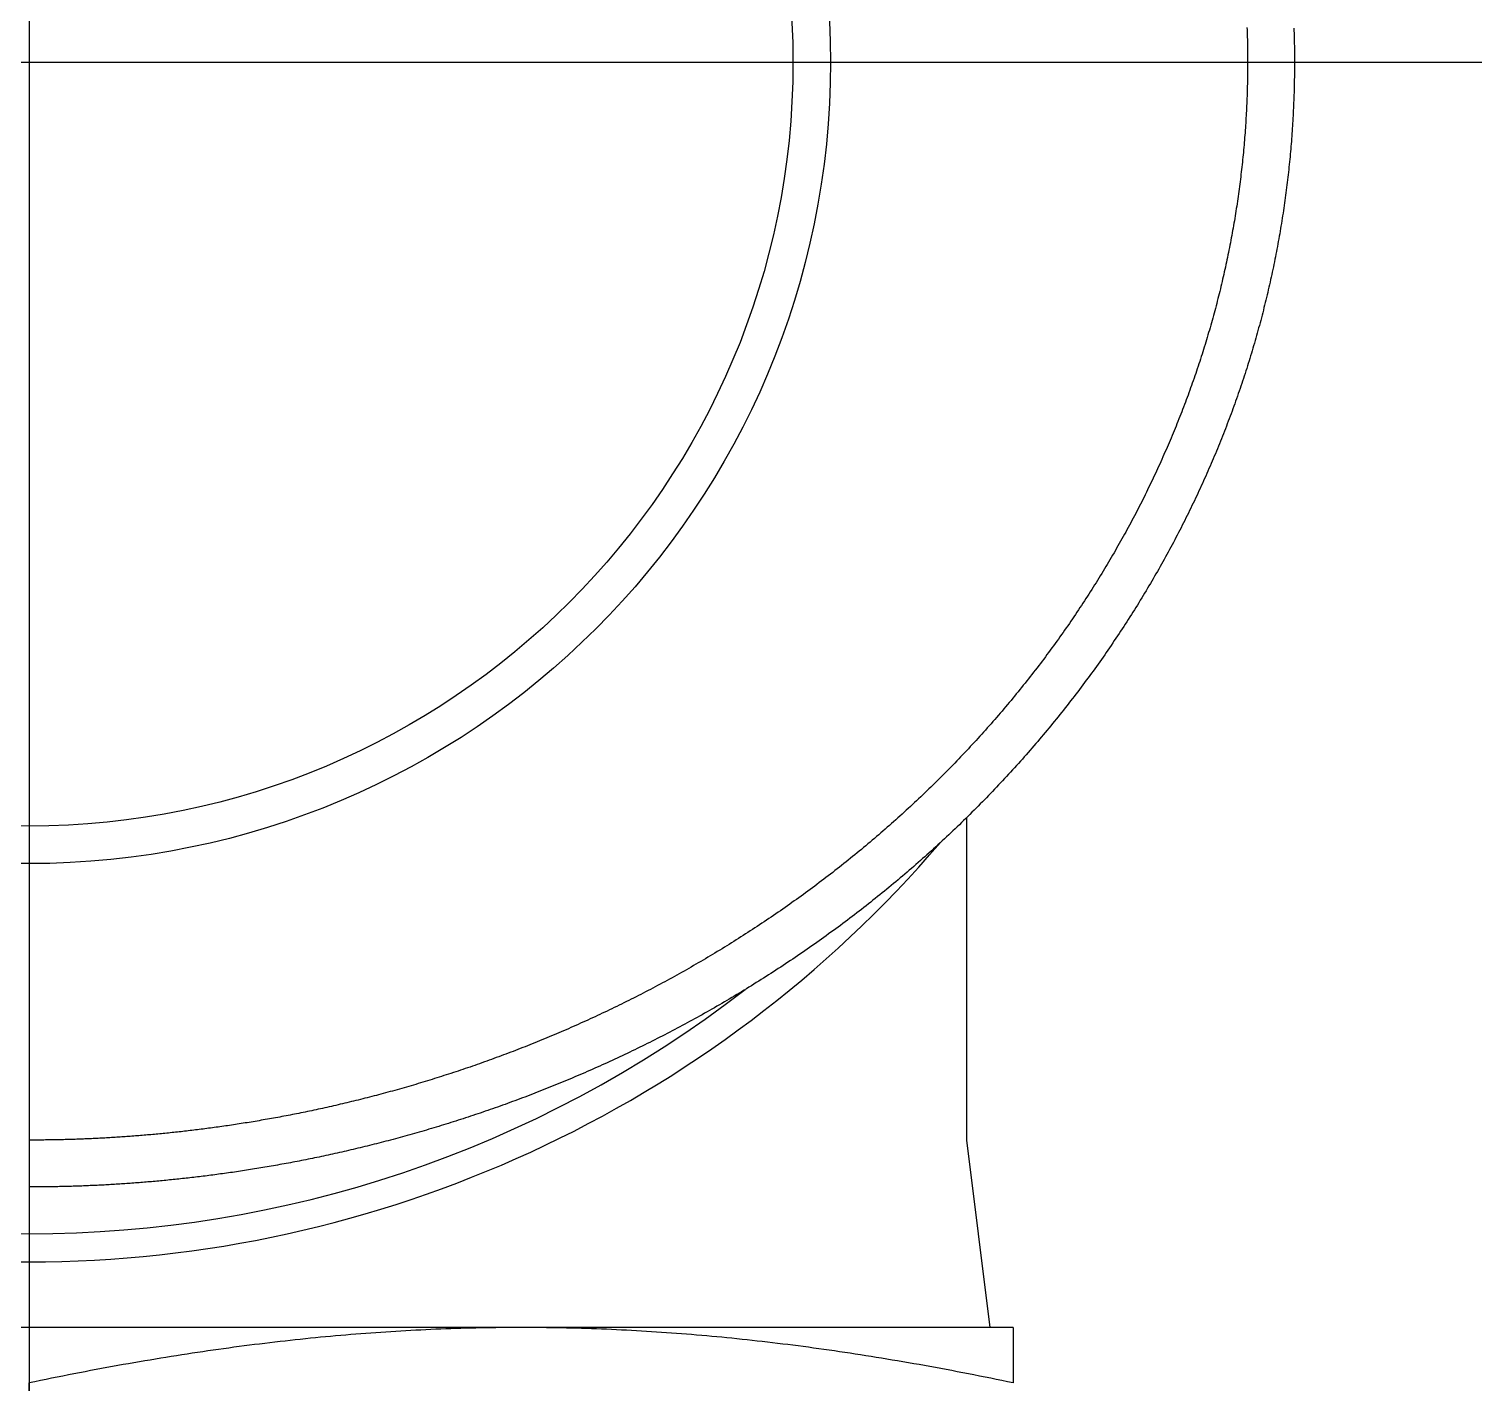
# Model space of a CAD drawing. Extents: x -12.1 to 87.1, y -18.9 to 53.3.
# Drawn here: x 71.59 to 87.09, y 24.41 to 38.85 of the extents above; entities that cross this region are included whole.
import ezdxf

# ---------------------------------------------------------------- set-up
doc = ezdxf.new("R2010")
doc.units = 0
doc.linetypes.add('CENTER', pattern=[50.8, 31.75, -6.35, 6.35, -6.35])
doc.layers.get('0').update_dxf_attribs({"linetype": 'CONTINUOUS'})
doc.layers.add('CENTER', color=1, linetype='CENTER')

msp = doc.modelspace()

# ---------------------------------------------------------------- linework, layer by layer
at = {"color": 7, "linetype": 'CONTINUOUS'}
for p, q in [((81.5949, 30.43851), (81.5949, 27)), ((81.5949, 27), (81.8449, 25)), ((82.0949, 25), (61.0949, 25)), ((82.0949, 25), (82.0949, 24.40878)), ((71.5949, 15.59122), (71.5949, 24.40878))]:
    msp.add_line(p, q, dxfattribs=at)
at = {"color": 7}
for points in [[(84.5881, 38.8727, 0), (84.589, 38.8466, 0), (84.5898, 38.8204, 0), (84.5906, 38.7943, 0), (84.5914, 38.7681, 0), (84.592, 38.742, 0), (84.5926, 38.7158, 0), (84.5931, 38.6897, 0), (84.5936, 38.6635, 0), (84.594, 38.6373, 0), (84.5943, 38.6112, 0), (84.5945, 38.585, 0), (84.5947, 38.5589, 0), (84.5948, 38.5327, 0), (84.5949, 38.5065, 0), (84.5949, 38.4804, 0), (84.5948, 38.4542, 0), (84.5946, 38.4281, 0), (84.5944, 38.4019, 0), (84.5941, 38.3757, 0), (84.5938, 38.3496, 0), (84.5934, 38.3234, 0), (84.5929, 38.2973, 0), (84.5923, 38.2711, 0), (84.5917, 38.2449, 0), (84.591, 38.2188, 0), (84.5903, 38.1926, 0), (84.5894, 38.1665, 0), (84.5885, 38.1403, 0), (84.5876, 38.1141, 0), (84.5866, 38.088, 0), (84.5855, 38.0618, 0), (84.5843, 38.0357, 0), (84.5831, 38.0095, 0), (84.5818, 37.9834, 0), (84.5804, 37.9572, 0), (84.579, 37.9311, 0), (84.5775, 37.9049, 0), (84.5759, 37.8788, 0), (84.5743, 37.8526, 0), (84.5726, 37.8265, 0), (84.5708, 37.8004, 0), (84.569, 37.7742, 0), (84.5671, 37.7481, 0), (84.5651, 37.7219, 0), (84.5631, 37.6958, 0), (84.561, 37.6697, 0), (84.5588, 37.6435, 0), (84.5566, 37.6174, 0), (84.5542, 37.5913, 0), (84.5519, 37.5652, 0), (84.5494, 37.539, 0), (84.5469, 37.5129, 0), (84.5443, 37.4868, 0), (84.5417, 37.4607, 0), (84.539, 37.4346, 0), (84.5362, 37.4084, 0), (84.5333, 37.3823, 0), (84.5304, 37.3562, 0), (84.5274, 37.3301, 0), (84.5244, 37.304, 0), (84.5213, 37.2779, 0), (84.5181, 37.2518, 0), (84.5148, 37.2257, 0), (84.5115, 37.1996, 0), (84.5081, 37.1735, 0), (84.5046, 37.1475, 0), (84.5011, 37.1214, 0), (84.4975, 37.0953, 0), (84.4938, 37.0692, 0), (84.4901, 37.0431, 0), (84.4863, 37.0171, 0), (84.4824, 36.991, 0), (84.4785, 36.9649, 0), (84.4745, 36.9389, 0), (84.4704, 36.9128, 0), (84.4663, 36.8868, 0), (84.4621, 36.8607, 0), (84.4578, 36.8347, 0), (84.4534, 36.8086, 0), (84.449, 36.7826, 0), (84.4445, 36.7566, 0), (84.44, 36.7305, 0), (84.4354, 36.7045, 0), (84.4307, 36.6785, 0), (84.4259, 36.6525, 0), (84.4211, 36.6265, 0), (84.4162, 36.6005, 0), (84.4113, 36.5745, 0), (84.4062, 36.5485, 0), (84.4011, 36.5225, 0), (84.396, 36.4965, 0), (84.3907, 36.4705, 0), (84.3854, 36.4445, 0), (84.3801, 36.4185, 0), (84.3746, 36.3926, 0), (84.3691, 36.3666, 0), (84.3635, 36.3406, 0), (84.3579, 36.3147, 0), (84.3522, 36.2887, 0), (84.3464, 36.2628, 0), (84.3405, 36.2369, 0), (84.3346, 36.2109, 0), (84.3286, 36.185, 0), (84.3226, 36.1591, 0), (84.3164, 36.1332, 0), (84.3102, 36.1073, 0), (84.304, 36.0814, 0), (84.2976, 36.0555, 0), (84.2912, 36.0296, 0), (84.2848, 36.0037, 0), (84.2782, 35.9778, 0), (84.2716, 35.9519, 0), (84.2649, 35.9261, 0), (84.2582, 35.9002, 0), (84.2513, 35.8744, 0), (84.2444, 35.8485, 0), (84.2375, 35.8227, 0), (84.2305, 35.7968, 0), (84.2234, 35.771, 0), (84.2162, 35.7452, 0), (84.2089, 35.7194, 0), (84.2016, 35.6936, 0), (84.1943, 35.6678, 0), (84.1868, 35.642, 0), (84.1793, 35.6162, 0), (84.1717, 35.5905, 0), (84.1641, 35.5647, 0), (84.1563, 35.5389, 0), (84.1485, 35.5132, 0), (84.1407, 35.4875, 0), (84.1327, 35.4617, 0), (84.1247, 35.436, 0), (84.1166, 35.4103, 0), (84.1085, 35.3846, 0), (84.1003, 35.3589, 0), (84.092, 35.3332, 0), (84.0836, 35.3075, 0), (84.0752, 35.2818, 0), (84.0667, 35.2562, 0), (84.0581, 35.2305, 0), (84.0495, 35.2049, 0), (84.0408, 35.1792, 0), (84.032, 35.1536, 0), (84.0232, 35.128, 0), (84.0142, 35.1024, 0), (84.0052, 35.0768, 0), (83.9962, 35.0512, 0), (83.9871, 35.0256, 0), (83.9779, 35, 0), (83.9686, 34.9745, 0), (83.9592, 34.9489, 0), (83.9498, 34.9234, 0), (83.9403, 34.8979, 0), (83.9308, 34.8723, 0), (83.9211, 34.8468, 0), (83.9114, 34.8213, 0), (83.9017, 34.7958, 0), (83.8918, 34.7704, 0), (83.8819, 34.7449, 0), (83.8719, 34.7194, 0), (83.8619, 34.694, 0), (83.8518, 34.6685, 0), (83.8416, 34.6431, 0), (83.8313, 34.6177, 0), (83.8209, 34.5923, 0), (83.8105, 34.5669, 0), (83.8001, 34.5416, 0), (83.7895, 34.5162, 0), (83.7789, 34.4908, 0), (83.7682, 34.4655, 0), (83.7574, 34.4402, 0), (83.7466, 34.4149, 0), (83.7356, 34.3896, 0), (83.7247, 34.3643, 0), (83.7136, 34.339, 0), (83.7025, 34.3137, 0), (83.6913, 34.2885, 0), (83.68, 34.2632, 0), (83.6687, 34.238, 0), (83.6572, 34.2128, 0), (83.6458, 34.1876, 0), (83.6342, 34.1624, 0), (83.6226, 34.1373, 0), (83.6109, 34.1121, 0), (83.5991, 34.087, 0), (83.5872, 34.0618, 0), (83.5753, 34.0367, 0), (83.5633, 34.0116, 0), (83.5512, 33.9865, 0), (83.5391, 33.9615, 0), (83.5269, 33.9364, 0), (83.5146, 33.9114, 0), (83.5023, 33.8863, 0), (83.4898, 33.8613, 0), (83.4773, 33.8363, 0), (83.4647, 33.8113, 0), (83.4521, 33.7864, 0), (83.4394, 33.7614, 0), (83.4266, 33.7365, 0), (83.4137, 33.7116, 0), (83.4008, 33.6867, 0), (83.3878, 33.6618, 0), (83.3747, 33.6369, 0), (83.3615, 33.6121, 0), (83.3483, 33.5872, 0), (83.335, 33.5624, 0), (83.3216, 33.5376, 0), (83.3082, 33.5128, 0), (83.2946, 33.488, 0), (83.281, 33.4633, 0), (83.2674, 33.4385, 0), (83.2536, 33.4138, 0), (83.2398, 33.3891, 0), (83.2259, 33.3644, 0), (83.2119, 33.3397, 0), (83.1979, 33.3151, 0), (83.1838, 33.2904, 0), (83.1696, 33.2658, 0), (83.1553, 33.2412, 0), (83.141, 33.2166, 0), (83.1265, 33.1921, 0), (83.1121, 33.1675, 0), (83.0975, 33.143, 0), (83.0829, 33.1185, 0), (83.0682, 33.094, 0), (83.0534, 33.0695, 0), (83.0385, 33.0451, 0), (83.0236, 33.0206, 0), (83.0086, 32.9962, 0), (82.9935, 32.9718, 0), (82.9784, 32.9475, 0), (82.9631, 32.9231, 0), (82.9478, 32.8988, 0), (82.9325, 32.8745, 0), (82.917, 32.8502, 0), (82.9015, 32.8259, 0), (82.8859, 32.8017, 0), (82.8702, 32.7775, 0), (82.8545, 32.7533, 0), (82.8387, 32.7291, 0), (82.8228, 32.705, 0), (82.8068, 32.6808, 0), (82.7908, 32.6567, 0), (82.7747, 32.6327, 0), (82.7585, 32.6086, 0), (82.7423, 32.5846, 0), (82.7259, 32.5606, 0), (82.7095, 32.5366, 0), (82.6931, 32.5126, 0), (82.6765, 32.4887, 0), (82.6599, 32.4648, 0), (82.6432, 32.4409, 0), (82.6264, 32.4171, 0), (82.6096, 32.3932, 0), (82.5927, 32.3694, 0), (82.5757, 32.3456, 0), (82.5586, 32.3219, 0), (82.5415, 32.2982, 0), (82.5243, 32.2745, 0), (82.507, 32.2508, 0), (82.4896, 32.2271, 0), (82.4722, 32.2035, 0), (82.4547, 32.1799, 0), (82.4371, 32.1564, 0), (82.4195, 32.1328, 0), (82.4018, 32.1093, 0), (82.384, 32.0858, 0), (82.3661, 32.0624, 0), (82.3482, 32.039, 0), (82.3302, 32.0156, 0), (82.3121, 31.9923, 0), (82.2939, 31.9689, 0), (82.2757, 31.9457, 0), (82.2574, 31.9224, 0), (82.2391, 31.8992, 0), (82.2206, 31.876, 0), (82.2021, 31.8528, 0), (82.1836, 31.8297, 0), (82.1649, 31.8067, 0), (82.1462, 31.7836, 0), (82.1275, 31.7606, 0), (82.1086, 31.7376, 0), (82.0897, 31.7147, 0), (82.0707, 31.6918, 0), (82.0517, 31.6689, 0), (82.0326, 31.6461, 0), (82.0134, 31.6233, 0), (81.9941, 31.6006, 0), (81.9748, 31.5778, 0), (81.9554, 31.5552, 0), (81.936, 31.5325, 0), (81.9165, 31.5099, 0), (81.8969, 31.4874, 0), (81.8773, 31.4649, 0), (81.8576, 31.4424, 0), (81.8378, 31.42, 0), (81.818, 31.3976, 0), (81.7981, 31.3752, 0), (81.7781, 31.3529, 0), (81.7581, 31.3306, 0), (81.738, 31.3084, 0), (81.7178, 31.2862, 0), (81.6976, 31.2641, 0), (81.6773, 31.242, 0), (81.657, 31.2199, 0), (81.6366, 31.1979, 0), (81.6161, 31.1759, 0), (81.5956, 31.154, 0), (81.575, 31.1321, 0), (81.5544, 31.1103, 0), (81.5337, 31.0885, 0), (81.5129, 31.0668, 0), (81.4921, 31.0451, 0), (81.4712, 31.0234, 0), (81.4503, 31.0018, 0), (81.4292, 30.9802, 0), (81.4082, 30.9587, 0), (81.3871, 30.9373, 0), (81.3659, 30.9159, 0), (81.3446, 30.8945, 0), (81.3233, 30.8732, 0), (81.302, 30.8519, 0), (81.2806, 30.8307, 0), (81.2591, 30.8095, 0), (81.2376, 30.7884, 0), (81.216, 30.7673, 0), (81.1943, 30.7463, 0), (81.1727, 30.7254, 0), (81.1509, 30.7044, 0), (81.1291, 30.6836, 0), (81.1072, 30.6628, 0), (81.0853, 30.642, 0), (81.0633, 30.6213, 0), (81.0413, 30.6006, 0), (81.0192, 30.58, 0), (80.9971, 30.5595, 0), (80.9749, 30.539, 0), (80.9527, 30.5185, 0), (80.9304, 30.4982, 0), (80.9081, 30.4778, 0), (80.8857, 30.4575, 0), (80.8632, 30.4373, 0), (80.8408, 30.4171, 0), (80.8182, 30.397, 0), (80.7956, 30.3769, 0), (80.773, 30.3569, 0), (80.7503, 30.337, 0), (80.7276, 30.3171, 0), (80.7048, 30.2972, 0), (80.682, 30.2774, 0), (80.6591, 30.2577, 0), (80.6362, 30.238, 0), (80.6132, 30.2184, 0), (80.5902, 30.1988, 0), (80.5671, 30.1793, 0), (80.544, 30.1599, 0), (80.5208, 30.1405, 0), (80.4976, 30.1212, 0), (80.4744, 30.1019, 0), (80.4511, 30.0827, 0), (80.4278, 30.0635, 0), (80.4044, 30.0444, 0), (80.381, 30.0253, 0), (80.3575, 30.0063, 0), (80.334, 29.9874, 0), (80.3105, 29.9685, 0), (80.2869, 29.9497, 0), (80.2633, 29.931, 0), (80.2396, 29.9123, 0), (80.2159, 29.8936, 0), (80.1922, 29.8751, 0), (80.1684, 29.8566, 0), (80.1446, 29.8381, 0), (80.1207, 29.8197, 0), (80.0968, 29.8014, 0), (80.0729, 29.7831, 0), (80.0489, 29.7649, 0), (80.0249, 29.7467, 0), (80.0008, 29.7287, 0), (79.9767, 29.7106, 0), (79.9526, 29.6927, 0), (79.9285, 29.6748, 0), (79.9043, 29.6569, 0), (79.88, 29.6391, 0), (79.8558, 29.6214, 0), (79.8315, 29.6038, 0), (79.8071, 29.5862, 0), (79.7828, 29.5687, 0), (79.7584, 29.5512, 0), (79.734, 29.5338, 0), (79.7095, 29.5165, 0), (79.685, 29.4992, 0), (79.6605, 29.482, 0), (79.6359, 29.4649, 0), (79.6113, 29.4478, 0), (79.5867, 29.4308, 0), (79.5621, 29.4138, 0), (79.5374, 29.3969, 0), (79.5127, 29.3801, 0), (79.488, 29.3633, 0), (79.4632, 29.3466, 0), (79.4384, 29.33, 0), (79.4136, 29.3135, 0), (79.3888, 29.297, 0), (79.3639, 29.2805, 0), (79.339, 29.2641, 0), (79.3141, 29.2478, 0), (79.2892, 29.2316, 0), (79.2642, 29.2154, 0), (79.2392, 29.1993, 0), (79.2142, 29.1832, 0), (79.1891, 29.1673, 0), (79.1641, 29.1513, 0), (79.139, 29.1355, 0), (79.1139, 29.1197, 0), (79.0888, 29.104, 0), (79.0636, 29.0883, 0), (79.0384, 29.0727, 0), (79.0132, 29.0572, 0), (78.988, 29.0417, 0), (78.9628, 29.0263, 0), (78.9375, 29.011, 0), (78.9123, 28.9957, 0), (78.887, 28.9805, 0), (78.8617, 28.9654, 0), (78.8363, 28.9503, 0), (78.811, 28.9353, 0), (78.7856, 28.9204, 0), (78.7603, 28.9055, 0), (78.7349, 28.8907, 0), (78.7094, 28.8759, 0), (78.684, 28.8612, 0), (78.6586, 28.8466, 0), (78.6331, 28.8321, 0), (78.6077, 28.8176, 0), (78.5822, 28.8032, 0), (78.5567, 28.7888, 0), (78.5312, 28.7745, 0), (78.5056, 28.7603, 0), (78.4801, 28.7462, 0), (78.4545, 28.7321, 0), (78.429, 28.7181, 0), (78.4034, 28.7041, 0), (78.3778, 28.6902, 0), (78.3522, 28.6764, 0), (78.3266, 28.6627, 0), (78.301, 28.649, 0), (78.2754, 28.6354, 0), (78.2498, 28.6218, 0), (78.2241, 28.6083, 0), (78.1985, 28.5949, 0), (78.1728, 28.5815, 0), (78.1472, 28.5683, 0), (78.1215, 28.555, 0), (78.0958, 28.5419, 0), (78.0701, 28.5288, 0), (78.0444, 28.5158, 0), (78.0188, 28.5028, 0), (77.9931, 28.4899, 0), (77.9674, 28.4771, 0), (77.9416, 28.4643, 0), (77.9159, 28.4517, 0), (77.8902, 28.439, 0), (77.8645, 28.4265, 0), (77.8388, 28.414, 0), (77.8131, 28.4015, 0), (77.7873, 28.3892, 0), (77.7616, 28.3769, 0), (77.7359, 28.3646, 0), (77.7101, 28.3525, 0), (77.6844, 28.3403, 0), (77.6586, 28.3283, 0), (77.6329, 28.3163, 0), (77.6072, 28.3044, 0), (77.5814, 28.2926, 0), (77.5557, 28.2808, 0), (77.5299, 28.2691, 0), (77.5042, 28.2574, 0), (77.4784, 28.2458, 0), (77.4527, 28.2343, 0), (77.427, 28.2228, 0), (77.4012, 28.2114, 0), (77.3755, 28.2001, 0), (77.3497, 28.1888, 0), (77.324, 28.1776, 0), (77.2983, 28.1664, 0), (77.2725, 28.1553, 0), (77.2468, 28.1443, 0), (77.2211, 28.1333, 0), (77.1954, 28.1224, 0), (77.1696, 28.1116, 0), (77.1439, 28.1008, 0), (77.1182, 28.0901, 0), (77.0925, 28.0795, 0), (77.0668, 28.0689, 0), (77.0411, 28.0584, 0), (77.0154, 28.0479, 0), (76.9897, 28.0375, 0), (76.964, 28.0272, 0), (76.9384, 28.0169, 0), (76.9127, 28.0067, 0), (76.887, 27.9965, 0), (76.8614, 27.9864, 0), (76.8357, 27.9764, 0), (76.8101, 27.9664, 0), (76.7844, 27.9565, 0), (76.7588, 27.9467, 0), (76.7332, 27.9369, 0), (76.7076, 27.9272, 0), (76.682, 27.9175, 0), (76.6564, 27.9079, 0), (76.6308, 27.8984, 0), (76.6052, 27.8889, 0), (76.5797, 27.8795, 0), (76.5541, 27.8701, 0), (76.5286, 27.8608, 0), (76.503, 27.8515, 0), (76.4775, 27.8424, 0), (76.452, 27.8332, 0), (76.4265, 27.8242, 0), (76.401, 27.8152, 0), (76.3755, 27.8062, 0), (76.3501, 27.7974, 0), (76.3246, 27.7886, 0), (76.2992, 27.7798, 0), (76.2738, 27.7711, 0), (76.2484, 27.7625, 0), (76.223, 27.7539, 0), (76.1976, 27.7454, 0), (76.1723, 27.7369, 0), (76.1469, 27.7285, 0), (76.1216, 27.7202, 0), (76.0963, 27.7119, 0), (76.0711, 27.7036, 0), (76.0458, 27.6955, 0), (76.0206, 27.6874, 0), (75.9953, 27.6793, 0), (75.9702, 27.6713, 0), (75.945, 27.6634, 0), (75.9198, 27.6555, 0), (75.8947, 27.6477, 0), (75.8696, 27.64, 0), (75.8445, 27.6323, 0), (75.8195, 27.6246, 0), (75.7944, 27.617, 0), (75.7694, 27.6095, 0), (75.7445, 27.6021, 0), (75.7195, 27.5946, 0), (75.6946, 27.5873, 0), (75.6697, 27.58, 0), (75.6448, 27.5728, 0), (75.62, 27.5656, 0), (75.5952, 27.5585, 0), (75.5704, 27.5514, 0), (75.5456, 27.5444, 0), (75.5209, 27.5374, 0), (75.4962, 27.5305, 0), (75.4716, 27.5237, 0), (75.447, 27.5169, 0), (75.4224, 27.5102, 0), (75.3978, 27.5035, 0), (75.3733, 27.4969, 0), (75.3488, 27.4903, 0), (75.3244, 27.4838, 0), (75.3, 27.4773, 0), (75.2756, 27.4709, 0), (75.2512, 27.4646, 0), (75.2269, 27.4583, 0), (75.2027, 27.4521, 0), (75.1785, 27.4459, 0), (75.1543, 27.4398, 0), (75.1301, 27.4337, 0), (75.106, 27.4277, 0), (75.0819, 27.4217, 0), (75.0579, 27.4158, 0), (75.0339, 27.41, 0), (75.01, 27.4042, 0), (74.9861, 27.3984, 0), (74.9622, 27.3927, 0), (74.9384, 27.3871, 0), (74.9147, 27.3815, 0), (74.8909, 27.376, 0), (74.8673, 27.3705, 0), (74.8436, 27.3651, 0), (74.82, 27.3597, 0), (74.7965, 27.3544, 0), (74.773, 27.3491, 0), (74.7496, 27.3439, 0), (74.7262, 27.3388, 0), (74.7028, 27.3337, 0), (74.6795, 27.3286, 0), (74.6563, 27.3236, 0), (74.6331, 27.3186, 0), (74.61, 27.3137, 0), (74.5869, 27.3089, 0), (74.5639, 27.3041, 0), (74.5409, 27.2993, 0), (74.518, 27.2946, 0), (74.4951, 27.29, 0), (74.4723, 27.2854, 0), (74.4496, 27.2808, 0), (74.4269, 27.2763, 0), (74.4043, 27.2719, 0), (74.3817, 27.2675, 0), (74.3592, 27.2631, 0), (74.3367, 27.2588, 0), (74.3143, 27.2546, 0), (74.292, 27.2504, 0), (74.2697, 27.2462, 0), (74.2475, 27.2421, 0), (74.2254, 27.238, 0), (74.2033, 27.234, 0), (74.1812, 27.23, 0), (74.1593, 27.2261, 0), (74.1374, 27.2222, 0), (74.1155, 27.2184, 0), (74.0938, 27.2146, 0), (74.0721, 27.2108, 0), (74.0504, 27.2071, 0), (74.0288, 27.2035, 0), (74.0073, 27.1999, 0), (73.9859, 27.1963, 0), (73.9645, 27.1928, 0), (73.9432, 27.1893, 0), (73.9219, 27.1858, 0), (73.9007, 27.1824, 0), (73.8796, 27.1791, 0), (73.8586, 27.1758, 0), (73.8376, 27.1725, 0), (73.8167, 27.1693, 0), (73.7959, 27.1661, 0), (73.7751, 27.163, 0), (73.7544, 27.1599, 0), (73.7337, 27.1568, 0), (73.7131, 27.1538, 0), (73.6926, 27.1508, 0), (73.6721, 27.1478, 0), (73.6517, 27.1449, 0), (73.6314, 27.142, 0), (73.6111, 27.1392, 0), (73.5908, 27.1364, 0), (73.5707, 27.1336, 0), (73.5505, 27.1309, 0), (73.5305, 27.1282, 0), (73.5104, 27.1256, 0), (73.4905, 27.123, 0), (73.4706, 27.1204, 0), (73.4507, 27.1178, 0), (73.4309, 27.1153, 0), (73.4112, 27.1128, 0), (73.3915, 27.1104, 0), (73.3718, 27.108, 0), (73.3522, 27.1056, 0), (73.3327, 27.1032, 0), (73.3132, 27.1009, 0), (73.2937, 27.0986, 0), (73.2743, 27.0964, 0), (73.2549, 27.0942, 0), (73.2356, 27.092, 0), (73.2164, 27.0898, 0), (73.1971, 27.0877, 0), (73.178, 27.0856, 0), (73.1588, 27.0836, 0), (73.1397, 27.0815, 0), (73.1207, 27.0795, 0), (73.1017, 27.0775, 0), (73.0827, 27.0756, 0), (73.0638, 27.0737, 0), (73.0449, 27.0718, 0), (73.026, 27.0699, 0), (73.0072, 27.0681, 0), (72.9885, 27.0663, 0), (72.9697, 27.0645, 0), (72.951, 27.0628, 0), (72.9324, 27.061, 0), (72.9138, 27.0593, 0), (72.8952, 27.0577, 0), (72.8766, 27.056, 0), (72.8581, 27.0544, 0), (72.8396, 27.0528, 0), (72.8212, 27.0512, 0), (72.8027, 27.0497, 0), (72.7843, 27.0482, 0), (72.766, 27.0467, 0), (72.7477, 27.0452, 0), (72.7294, 27.0438, 0), (72.7111, 27.0423, 0), (72.6929, 27.041, 0), (72.6746, 27.0396, 0), (72.6565, 27.0382, 0), (72.6383, 27.0369, 0), (72.6202, 27.0356, 0), (72.6021, 27.0344, 0), (72.584, 27.0331, 0), (72.566, 27.0319, 0), (72.5479, 27.0307, 0), (72.5299, 27.0295, 0), (72.5119, 27.0284, 0), (72.494, 27.0273, 0), (72.476, 27.0262, 0), (72.4581, 27.0251, 0), (72.4402, 27.0241, 0), (72.4224, 27.023, 0), (72.4045, 27.022, 0), (72.3867, 27.0211, 0), (72.3689, 27.0201, 0), (72.3511, 27.0192, 0), (72.3333, 27.0183, 0), (72.3155, 27.0174, 0), (72.2978, 27.0165, 0), (72.2801, 27.0157, 0), (72.2623, 27.0149, 0), (72.2446, 27.0141, 0), (72.227, 27.0133, 0), (72.2093, 27.0125, 0), (72.1916, 27.0118, 0), (72.174, 27.0111, 0), (72.1563, 27.0104, 0), (72.1387, 27.0098, 0), (72.1211, 27.0092, 0), (72.1035, 27.0085, 0), (72.0859, 27.0079, 0), (72.0683, 27.0074, 0), (72.0508, 27.0068, 0), (72.0332, 27.0063, 0), (72.0156, 27.0058, 0), (71.9981, 27.0053, 0), (71.9805, 27.0049, 0), (71.963, 27.0044, 0), (71.9454, 27.004, 0), (71.9279, 27.0036, 0), (71.9104, 27.0032, 0), (71.8929, 27.0029, 0), (71.8753, 27.0025, 0), (71.8578, 27.0022, 0), (71.8403, 27.0019, 0), (71.8228, 27.0017, 0), (71.8053, 27.0014, 0), (71.7878, 27.0012, 0), (71.7702, 27.001, 0), (71.7527, 27.0008, 0), (71.7352, 27.0006, 0), (71.7177, 27.0005, 0), (71.7001, 27.0004, 0), (71.6826, 27.0002, 0), (71.6651, 27.0002, 0), (71.6475, 27.0001, 0), (71.63, 27, 0), (71.6125, 27, 0), (71.5949, 27, 0)], [(85.0887, 38.8636, 0), (85.0896, 38.8362, 0), (85.0904, 38.8088, 0), (85.0912, 38.7813, 0), (85.0919, 38.7539, 0), (85.0925, 38.7264, 0), (85.093, 38.699, 0), (85.0935, 38.6715, 0), (85.0939, 38.6441, 0), (85.0943, 38.6167, 0), (85.0945, 38.5892, 0), (85.0947, 38.5618, 0), (85.0948, 38.5343, 0), (85.0949, 38.5069, 0), (85.0949, 38.4794, 0), (85.0948, 38.452, 0), (85.0946, 38.4245, 0), (85.0944, 38.3971, 0), (85.0941, 38.3696, 0), (85.0937, 38.3422, 0), (85.0933, 38.3147, 0), (85.0928, 38.2873, 0), (85.0922, 38.2598, 0), (85.0915, 38.2324, 0), (85.0908, 38.2049, 0), (85.09, 38.1775, 0), (85.0892, 38.1501, 0), (85.0882, 38.1226, 0), (85.0872, 38.0952, 0), (85.0861, 38.0677, 0), (85.085, 38.0403, 0), (85.0838, 38.0129, 0), (85.0825, 37.9854, 0), (85.0811, 37.958, 0), (85.0797, 37.9305, 0), (85.0782, 37.9031, 0), (85.0766, 37.8757, 0), (85.075, 37.8482, 0), (85.0733, 37.8208, 0), (85.0715, 37.7934, 0), (85.0696, 37.766, 0), (85.0677, 37.7385, 0), (85.0657, 37.7111, 0), (85.0636, 37.6837, 0), (85.0615, 37.6563, 0), (85.0593, 37.6289, 0), (85.057, 37.6014, 0), (85.0547, 37.574, 0), (85.0522, 37.5466, 0), (85.0498, 37.5192, 0), (85.0472, 37.4918, 0), (85.0446, 37.4644, 0), (85.0418, 37.437, 0), (85.0391, 37.4096, 0), (85.0362, 37.3822, 0), (85.0333, 37.3548, 0), (85.0303, 37.3274, 0), (85.0272, 37.3, 0), (85.0241, 37.2727, 0), (85.0209, 37.2453, 0), (85.0176, 37.2179, 0), (85.0143, 37.1905, 0), (85.0109, 37.1632, 0), (85.0074, 37.1358, 0), (85.0038, 37.1084, 0), (85.0002, 37.0811, 0), (84.9965, 37.0537, 0), (84.9927, 37.0264, 0), (84.9889, 36.999, 0), (84.985, 36.9717, 0), (84.981, 36.9443, 0), (84.9769, 36.917, 0), (84.9728, 36.8896, 0), (84.9686, 36.8623, 0), (84.9643, 36.835, 0), (84.96, 36.8077, 0), (84.9556, 36.7803, 0), (84.9511, 36.753, 0), (84.9465, 36.7257, 0), (84.9419, 36.6984, 0), (84.9372, 36.6711, 0), (84.9324, 36.6438, 0), (84.9276, 36.6165, 0), (84.9227, 36.5892, 0), (84.9177, 36.5619, 0), (84.9126, 36.5347, 0), (84.9075, 36.5074, 0), (84.9023, 36.4801, 0), (84.897, 36.4529, 0), (84.8917, 36.4256, 0), (84.8863, 36.3984, 0), (84.8808, 36.3711, 0), (84.8752, 36.3439, 0), (84.8696, 36.3166, 0), (84.8639, 36.2894, 0), (84.8581, 36.2622, 0), (84.8522, 36.235, 0), (84.8463, 36.2078, 0), (84.8403, 36.1805, 0), (84.8343, 36.1534, 0), (84.8281, 36.1262, 0), (84.8219, 36.099, 0), (84.8156, 36.0718, 0), (84.8093, 36.0446, 0), (84.8029, 36.0175, 0), (84.7964, 35.9903, 0), (84.7898, 35.9631, 0), (84.7832, 35.936, 0), (84.7764, 35.9089, 0), (84.7696, 35.8817, 0), (84.7628, 35.8546, 0), (84.7559, 35.8275, 0), (84.7489, 35.8004, 0), (84.7418, 35.7733, 0), (84.7346, 35.7462, 0), (84.7274, 35.7191, 0), (84.7201, 35.692, 0), (84.7127, 35.6649, 0), (84.7053, 35.6379, 0), (84.6978, 35.6108, 0), (84.6902, 35.5838, 0), (84.6825, 35.5567, 0), (84.6748, 35.5297, 0), (84.667, 35.5027, 0), (84.6591, 35.4757, 0), (84.6512, 35.4487, 0), (84.6432, 35.4217, 0), (84.6351, 35.3947, 0), (84.6269, 35.3677, 0), (84.6186, 35.3407, 0), (84.6103, 35.3138, 0), (84.6019, 35.2868, 0), (84.5935, 35.2599, 0), (84.5849, 35.2329, 0), (84.5763, 35.206, 0), (84.5676, 35.1791, 0), (84.5589, 35.1522, 0), (84.5501, 35.1253, 0), (84.5412, 35.0984, 0), (84.5322, 35.0715, 0), (84.5231, 35.0447, 0), (84.514, 35.0178, 0), (84.5048, 34.991, 0), (84.4955, 34.9641, 0), (84.4862, 34.9373, 0), (84.4768, 34.9105, 0), (84.4673, 34.8837, 0), (84.4577, 34.8569, 0), (84.4481, 34.8301, 0), (84.4384, 34.8033, 0), (84.4286, 34.7766, 0), (84.4187, 34.7498, 0), (84.4088, 34.7231, 0), (84.3988, 34.6964, 0), (84.3887, 34.6697, 0), (84.3785, 34.643, 0), (84.3683, 34.6163, 0), (84.358, 34.5896, 0), (84.3476, 34.5629, 0), (84.3372, 34.5363, 0), (84.3267, 34.5096, 0), (84.316, 34.483, 0), (84.3054, 34.4564, 0), (84.2946, 34.4298, 0), (84.2838, 34.4032, 0), (84.2729, 34.3766, 0), (84.2619, 34.35, 0), (84.2509, 34.3235, 0), (84.2397, 34.297, 0), (84.2286, 34.2704, 0), (84.2173, 34.2439, 0), (84.2059, 34.2174, 0), (84.1945, 34.1909, 0), (84.183, 34.1645, 0), (84.1714, 34.138, 0), (84.1598, 34.1116, 0), (84.1481, 34.0852, 0), (84.1363, 34.0587, 0), (84.1244, 34.0323, 0), (84.1125, 34.006, 0), (84.1004, 33.9796, 0), (84.0883, 33.9532, 0), (84.0762, 33.9269, 0), (84.0639, 33.9006, 0), (84.0516, 33.8743, 0), (84.0392, 33.848, 0), (84.0267, 33.8217, 0), (84.0142, 33.7955, 0), (84.0016, 33.7692, 0), (83.9889, 33.743, 0), (83.9761, 33.7168, 0), (83.9632, 33.6906, 0), (83.9503, 33.6644, 0), (83.9373, 33.6382, 0), (83.9242, 33.6121, 0), (83.9111, 33.586, 0), (83.8978, 33.5599, 0), (83.8845, 33.5338, 0), (83.8712, 33.5077, 0), (83.8577, 33.4816, 0), (83.8442, 33.4556, 0), (83.8306, 33.4296, 0), (83.8169, 33.4035, 0), (83.8031, 33.3776, 0), (83.7893, 33.3516, 0), (83.7754, 33.3256, 0), (83.7614, 33.2997, 0), (83.7473, 33.2738, 0), (83.7332, 33.2479, 0), (83.719, 33.222, 0), (83.7047, 33.1961, 0), (83.6903, 33.1703, 0), (83.6758, 33.1444, 0), (83.6613, 33.1186, 0), (83.6467, 33.0928, 0), (83.632, 33.0671, 0), (83.6173, 33.0413, 0), (83.6024, 33.0156, 0), (83.5875, 32.9899, 0), (83.5725, 32.9642, 0), (83.5575, 32.9385, 0), (83.5423, 32.9128, 0), (83.5271, 32.8872, 0), (83.5118, 32.8616, 0), (83.4965, 32.836, 0), (83.481, 32.8104, 0), (83.4655, 32.7849, 0), (83.4499, 32.7594, 0), (83.4342, 32.7339, 0), (83.4185, 32.7084, 0), (83.4026, 32.6829, 0), (83.3867, 32.6575, 0), (83.3707, 32.6321, 0), (83.3547, 32.6067, 0), (83.3386, 32.5813, 0), (83.3223, 32.556, 0), (83.3061, 32.5307, 0), (83.2897, 32.5054, 0), (83.2733, 32.4801, 0), (83.2567, 32.4549, 0), (83.2401, 32.4296, 0), (83.2235, 32.4044, 0), (83.2067, 32.3793, 0), (83.1899, 32.3541, 0), (83.173, 32.329, 0), (83.156, 32.3039, 0), (83.139, 32.2788, 0), (83.1219, 32.2538, 0), (83.1047, 32.2288, 0), (83.0874, 32.2038, 0), (83.07, 32.1788, 0), (83.0526, 32.1539, 0), (83.0351, 32.129, 0), (83.0175, 32.1041, 0), (82.9999, 32.0793, 0), (82.9821, 32.0545, 0), (82.9643, 32.0297, 0), (82.9465, 32.0049, 0), (82.9285, 31.9802, 0), (82.9105, 31.9555, 0), (82.8923, 31.9308, 0), (82.8742, 31.9061, 0), (82.8559, 31.8815, 0), (82.8376, 31.8569, 0), (82.8191, 31.8324, 0), (82.8007, 31.8078, 0), (82.7821, 31.7833, 0), (82.7634, 31.7589, 0), (82.7447, 31.7344, 0), (82.7259, 31.7101, 0), (82.7071, 31.6857, 0), (82.6882, 31.6614, 0), (82.6691, 31.6371, 0), (82.6501, 31.6128, 0), (82.6309, 31.5886, 0), (82.6117, 31.5644, 0), (82.5924, 31.5403, 0), (82.573, 31.5162, 0), (82.5536, 31.4921, 0), (82.5341, 31.4681, 0), (82.5145, 31.4441, 0), (82.4949, 31.4201, 0), (82.4751, 31.3962, 0), (82.4553, 31.3723, 0), (82.4355, 31.3485, 0), (82.4156, 31.3247, 0), (82.3956, 31.3009, 0), (82.3755, 31.2772, 0), (82.3554, 31.2535, 0), (82.3352, 31.2299, 0), (82.3149, 31.2063, 0), (82.2945, 31.1827, 0), (82.2741, 31.1592, 0), (82.2537, 31.1357, 0), (82.2331, 31.1123, 0), (82.2125, 31.0889, 0), (82.1918, 31.0656, 0), (82.1711, 31.0423, 0), (82.1503, 31.019, 0), (82.1294, 30.9958, 0), (82.1085, 30.9727, 0), (82.0875, 30.9495, 0), (82.0664, 30.9265, 0), (82.0453, 30.9034, 0), (82.0241, 30.8805, 0), (82.0029, 30.8575, 0), (81.9815, 30.8346, 0), (81.9602, 30.8118, 0), (81.9387, 30.789, 0), (81.9172, 30.7663, 0), (81.8956, 30.7436, 0), (81.874, 30.7209, 0), (81.8523, 30.6983, 0), (81.8306, 30.6758, 0), (81.8087, 30.6532, 0), (81.7869, 30.6308, 0), (81.7649, 30.6084, 0), (81.7429, 30.586, 0), (81.7209, 30.5637, 0), (81.6987, 30.5415, 0), (81.6766, 30.5193, 0), (81.6543, 30.4971, 0), (81.632, 30.4751, 0), (81.6097, 30.453, 0), (81.5873, 30.431, 0), (81.5648, 30.4091, 0), (81.5423, 30.3872, 0), (81.5197, 30.3654, 0), (81.497, 30.3436, 0), (81.4743, 30.3219, 0), (81.4516, 30.3002, 0), (81.4288, 30.2786, 0), (81.4059, 30.2571, 0), (81.383, 30.2356, 0), (81.36, 30.2141, 0), (81.337, 30.1927, 0), (81.3139, 30.1714, 0), (81.2907, 30.1501, 0), (81.2675, 30.1289, 0), (81.2443, 30.1077, 0), (81.221, 30.0866, 0), (81.1976, 30.0656, 0), (81.1742, 30.0446, 0), (81.1508, 30.0237, 0), (81.1273, 30.0028, 0), (81.1037, 29.982, 0), (81.0801, 29.9612, 0), (81.0565, 29.9405, 0), (81.0328, 29.9198, 0), (81.009, 29.8993, 0), (80.9852, 29.8787, 0), (80.9614, 29.8583, 0), (80.9375, 29.8379, 0), (80.9136, 29.8175, 0), (80.8896, 29.7972, 0), (80.8655, 29.777, 0), (80.8415, 29.7568, 0), (80.8173, 29.7367, 0), (80.7932, 29.7167, 0), (80.7689, 29.6967, 0), (80.7447, 29.6767, 0), (80.7204, 29.6569, 0), (80.696, 29.6371, 0), (80.6716, 29.6173, 0), (80.6472, 29.5976, 0), (80.6227, 29.578, 0), (80.5982, 29.5585, 0), (80.5736, 29.539, 0), (80.549, 29.5195, 0), (80.5244, 29.5002, 0), (80.4997, 29.4808, 0), (80.475, 29.4616, 0), (80.4502, 29.4424, 0), (80.4254, 29.4233, 0), (80.4006, 29.4042, 0), (80.3757, 29.3853, 0), (80.3508, 29.3663, 0), (80.3258, 29.3475, 0), (80.3008, 29.3287, 0), (80.2758, 29.3099, 0), (80.2507, 29.2913, 0), (80.2256, 29.2727, 0), (80.2005, 29.2541, 0), (80.1753, 29.2356, 0), (80.1501, 29.2172, 0), (80.1249, 29.1989, 0), (80.0996, 29.1806, 0), (80.0743, 29.1624, 0), (80.0489, 29.1443, 0), (80.0235, 29.1262, 0), (79.9981, 29.1082, 0), (79.9727, 29.0903, 0), (79.9472, 29.0724, 0), (79.9217, 29.0546, 0), (79.8962, 29.0368, 0), (79.8706, 29.0192, 0), (79.845, 29.0016, 0), (79.8194, 28.984, 0), (79.7937, 28.9665, 0), (79.768, 28.9491, 0), (79.7423, 28.9318, 0), (79.7166, 28.9145, 0), (79.6908, 28.8973, 0), (79.665, 28.8802, 0), (79.6392, 28.8631, 0), (79.6134, 28.8461, 0), (79.5875, 28.8292, 0), (79.5616, 28.8123, 0), (79.5357, 28.7955, 0), (79.5097, 28.7788, 0), (79.4837, 28.7621, 0), (79.4577, 28.7455, 0), (79.4317, 28.729, 0), (79.4057, 28.7125, 0), (79.3796, 28.6962, 0), (79.3535, 28.6798, 0), (79.3274, 28.6636, 0), (79.3013, 28.6474, 0), (79.2751, 28.6313, 0), (79.249, 28.6152, 0), (79.2228, 28.5992, 0), (79.1966, 28.5833, 0), (79.1703, 28.5675, 0), (79.1441, 28.5517, 0), (79.1178, 28.536, 0), (79.0915, 28.5203, 0), (79.0652, 28.5048, 0), (79.0389, 28.4893, 0), (79.0126, 28.4738, 0), (78.9862, 28.4584, 0), (78.9599, 28.4431, 0), (78.9335, 28.4279, 0), (78.9071, 28.4128, 0), (78.8807, 28.3977, 0), (78.8542, 28.3826, 0), (78.8278, 28.3677, 0), (78.8013, 28.3528, 0), (78.7749, 28.338, 0), (78.7484, 28.3232, 0), (78.7219, 28.3085, 0), (78.6954, 28.2939, 0), (78.6689, 28.2794, 0), (78.6424, 28.2649, 0), (78.6158, 28.2505, 0), (78.5893, 28.2362, 0), (78.5627, 28.2219, 0), (78.5361, 28.2077, 0), (78.5096, 28.1936, 0), (78.483, 28.1795, 0), (78.4564, 28.1655, 0), (78.4298, 28.1516, 0), (78.4032, 28.1378, 0), (78.3766, 28.124, 0), (78.35, 28.1103, 0), (78.3233, 28.0967, 0), (78.2967, 28.0831, 0), (78.2701, 28.0696, 0), (78.2434, 28.0561, 0), (78.2168, 28.0428, 0), (78.1901, 28.0295, 0), (78.1635, 28.0162, 0), (78.1368, 28.0031, 0), (78.1102, 27.99, 0), (78.0835, 27.977, 0), (78.0568, 27.964, 0), (78.0302, 27.9511, 0), (78.0035, 27.9383, 0), (77.9768, 27.9256, 0), (77.9501, 27.9129, 0), (77.9234, 27.9002, 0), (77.8968, 27.8877, 0), (77.8701, 27.8752, 0), (77.8434, 27.8628, 0), (77.8167, 27.8504, 0), (77.79, 27.8382, 0), (77.7634, 27.8259, 0), (77.7367, 27.8138, 0), (77.71, 27.8017, 0), (77.6833, 27.7897, 0), (77.6566, 27.7777, 0), (77.6299, 27.7659, 0), (77.6033, 27.754, 0), (77.5766, 27.7423, 0), (77.5499, 27.7306, 0), (77.5232, 27.719, 0), (77.4966, 27.7074, 0), (77.4699, 27.6959, 0), (77.4433, 27.6845, 0), (77.4166, 27.6732, 0), (77.3899, 27.6619, 0), (77.3633, 27.6506, 0), (77.3366, 27.6395, 0), (77.31, 27.6284, 0), (77.2834, 27.6173, 0), (77.2567, 27.6064, 0), (77.2301, 27.5955, 0), (77.2035, 27.5846, 0), (77.1769, 27.5739, 0), (77.1503, 27.5631, 0), (77.1237, 27.5525, 0), (77.0971, 27.5419, 0), (77.0705, 27.5314, 0), (77.0439, 27.5209, 0), (77.0173, 27.5106, 0), (76.9908, 27.5002, 0), (76.9642, 27.49, 0), (76.9377, 27.4798, 0), (76.9111, 27.4696, 0), (76.8846, 27.4596, 0), (76.8581, 27.4495, 0), (76.8316, 27.4396, 0), (76.8051, 27.4297, 0), (76.7786, 27.4199, 0), (76.7521, 27.4101, 0), (76.7257, 27.4004, 0), (76.6992, 27.3908, 0), (76.6728, 27.3812, 0), (76.6463, 27.3717, 0), (76.6199, 27.3623, 0), (76.5935, 27.3529, 0), (76.5671, 27.3436, 0), (76.5407, 27.3343, 0), (76.5143, 27.3251, 0), (76.488, 27.316, 0), (76.4617, 27.3069, 0), (76.4353, 27.2979, 0), (76.409, 27.289, 0), (76.3827, 27.2801, 0), (76.3565, 27.2713, 0), (76.3302, 27.2625, 0), (76.304, 27.2538, 0), (76.2778, 27.2452, 0), (76.2516, 27.2366, 0), (76.2254, 27.2281, 0), (76.1993, 27.2196, 0), (76.1731, 27.2112, 0), (76.147, 27.2029, 0), (76.121, 27.1946, 0), (76.0949, 27.1864, 0), (76.0689, 27.1783, 0), (76.0428, 27.1702, 0), (76.0168, 27.1621, 0), (75.9909, 27.1542, 0), (75.9649, 27.1463, 0), (75.939, 27.1384, 0), (75.9132, 27.1306, 0), (75.8873, 27.1229, 0), (75.8615, 27.1152, 0), (75.8357, 27.1076, 0), (75.8099, 27.1001, 0), (75.7842, 27.0926, 0), (75.7584, 27.0851, 0), (75.7328, 27.0778, 0), (75.7071, 27.0704, 0), (75.6815, 27.0632, 0), (75.6559, 27.056, 0), (75.6304, 27.0488, 0), (75.6048, 27.0418, 0), (75.5794, 27.0347, 0), (75.5539, 27.0278, 0), (75.5285, 27.0209, 0), (75.5031, 27.014, 0), (75.4778, 27.0072, 0), (75.4525, 27.0005, 0), (75.4272, 26.9938, 0), (75.402, 26.9872, 0), (75.3768, 26.9806, 0), (75.3516, 26.9741, 0), (75.3265, 26.9677, 0), (75.3015, 26.9613, 0), (75.2764, 26.9549, 0), (75.2514, 26.9487, 0), (75.2265, 26.9424, 0), (75.2016, 26.9363, 0), (75.1767, 26.9301, 0), (75.1519, 26.9241, 0), (75.1271, 26.9181, 0), (75.1024, 26.9121, 0), (75.0777, 26.9063, 0), (75.0531, 26.9004, 0), (75.0285, 26.8946, 0), (75.0039, 26.8889, 0), (74.9794, 26.8833, 0), (74.955, 26.8776, 0), (74.9306, 26.8721, 0), (74.9062, 26.8666, 0), (74.8819, 26.8611, 0), (74.8576, 26.8557, 0), (74.8334, 26.8504, 0), (74.8093, 26.8451, 0), (74.7852, 26.8399, 0), (74.7611, 26.8347, 0), (74.7372, 26.8296, 0), (74.7132, 26.8245, 0), (74.6893, 26.8195, 0), (74.6655, 26.8145, 0), (74.6418, 26.8096, 0), (74.618, 26.8048, 0), (74.5944, 26.7999, 0), (74.5708, 26.7952, 0), (74.5473, 26.7905, 0), (74.5238, 26.7858, 0), (74.5004, 26.7812, 0), (74.477, 26.7767, 0), (74.4537, 26.7722, 0), (74.4305, 26.7677, 0), (74.4074, 26.7633, 0), (74.3842, 26.7589, 0), (74.3612, 26.7546, 0), (74.3382, 26.7504, 0), (74.3153, 26.7462, 0), (74.2925, 26.742, 0), (74.2697, 26.7379, 0), (74.2469, 26.7338, 0), (74.2243, 26.7298, 0), (74.2017, 26.7258, 0), (74.1792, 26.7219, 0), (74.1567, 26.718, 0), (74.1343, 26.7142, 0), (74.112, 26.7104, 0), (74.0897, 26.7067, 0), (74.0676, 26.703, 0), (74.0454, 26.6994, 0), (74.0234, 26.6958, 0), (74.0014, 26.6922, 0), (73.9795, 26.6887, 0), (73.9577, 26.6852, 0), (73.9359, 26.6818, 0), (73.9142, 26.6784, 0), (73.8926, 26.6751, 0), (73.871, 26.6718, 0), (73.8495, 26.6685, 0), (73.8281, 26.6653, 0), (73.8067, 26.6622, 0), (73.7855, 26.659, 0), (73.7642, 26.6559, 0), (73.743, 26.6529, 0), (73.7219, 26.6499, 0), (73.7009, 26.6469, 0), (73.6799, 26.644, 0), (73.659, 26.6411, 0), (73.6381, 26.6382, 0), (73.6173, 26.6354, 0), (73.5965, 26.6326, 0), (73.5758, 26.6299, 0), (73.5552, 26.6272, 0), (73.5346, 26.6245, 0), (73.514, 26.6218, 0), (73.4935, 26.6192, 0), (73.4731, 26.6167, 0), (73.4527, 26.6141, 0), (73.4324, 26.6116, 0), (73.4122, 26.6092, 0), (73.3919, 26.6068, 0), (73.3718, 26.6044, 0), (73.3516, 26.602, 0), (73.3316, 26.5997, 0), (73.3115, 26.5974, 0), (73.2916, 26.5951, 0), (73.2716, 26.5929, 0), (73.2518, 26.5907, 0), (73.2319, 26.5885, 0), (73.2121, 26.5864, 0), (73.1924, 26.5843, 0), (73.1727, 26.5822, 0), (73.153, 26.5802, 0), (73.1334, 26.5782, 0), (73.1138, 26.5762, 0), (73.0943, 26.5742, 0), (73.0748, 26.5723, 0), (73.0554, 26.5704, 0), (73.036, 26.5686, 0), (73.0166, 26.5667, 0), (72.9973, 26.5649, 0), (72.978, 26.5631, 0), (72.9587, 26.5614, 0), (72.9395, 26.5596, 0), (72.9203, 26.5579, 0), (72.9011, 26.5563, 0), (72.882, 26.5546, 0), (72.8629, 26.553, 0), (72.8439, 26.5514, 0), (72.8249, 26.5498, 0), (72.8059, 26.5483, 0), (72.7869, 26.5467, 0), (72.768, 26.5453, 0), (72.7491, 26.5438, 0), (72.7303, 26.5423, 0), (72.7114, 26.5409, 0), (72.6926, 26.5395, 0), (72.6739, 26.5382, 0), (72.6551, 26.5368, 0), (72.6364, 26.5355, 0), (72.6177, 26.5343, 0), (72.599, 26.533, 0), (72.5804, 26.5318, 0), (72.5618, 26.5305, 0), (72.5432, 26.5294, 0), (72.5246, 26.5282, 0), (72.5061, 26.5271, 0), (72.4875, 26.526, 0), (72.469, 26.5249, 0), (72.4505, 26.5238, 0), (72.4321, 26.5228, 0), (72.4136, 26.5218, 0), (72.3952, 26.5208, 0), (72.3768, 26.5198, 0), (72.3584, 26.5189, 0), (72.3401, 26.518, 0), (72.3217, 26.5171, 0), (72.3034, 26.5162, 0), (72.2851, 26.5154, 0), (72.2668, 26.5145, 0), (72.2485, 26.5137, 0), (72.2302, 26.513, 0), (72.2119, 26.5122, 0), (72.1937, 26.5115, 0), (72.1755, 26.5108, 0), (72.1572, 26.5101, 0), (72.139, 26.5095, 0), (72.1208, 26.5088, 0), (72.1026, 26.5082, 0), (72.0844, 26.5076, 0), (72.0663, 26.5071, 0), (72.0481, 26.5065, 0), (72.0299, 26.506, 0), (72.0118, 26.5055, 0), (71.9937, 26.505, 0), (71.9755, 26.5046, 0), (71.9574, 26.5041, 0), (71.9393, 26.5037, 0), (71.9211, 26.5033, 0), (71.903, 26.503, 0), (71.8849, 26.5026, 0), (71.8668, 26.5023, 0), (71.8487, 26.502, 0), (71.8305, 26.5017, 0), (71.8124, 26.5015, 0), (71.7943, 26.5012, 0), (71.7762, 26.501, 0), (71.7581, 26.5008, 0), (71.74, 26.5007, 0), (71.7219, 26.5005, 0), (71.7037, 26.5004, 0), (71.6856, 26.5003, 0), (71.6675, 26.5002, 0), (71.6493, 26.5001, 0), (71.6312, 26.5, 0), (71.6131, 26.5, 0), (71.5949, 26.5, 0)], [(76.8449, 25, 0), (76.791, 24.9999, 0), (76.7371, 24.9997, 0), (76.6833, 24.9994, 0), (76.6296, 24.9989, 0), (76.5759, 24.9983, 0), (76.5222, 24.9976, 0), (76.4686, 24.9967, 0), (76.415, 24.9957, 0), (76.3615, 24.9946, 0), (76.308, 24.9933, 0), (76.2545, 24.992, 0), (76.2011, 24.9904, 0), (76.1476, 24.9888, 0), (76.0942, 24.987, 0), (76.0408, 24.9851, 0), (75.9875, 24.983, 0), (75.9341, 24.9809, 0), (75.8807, 24.9786, 0), (75.8274, 24.9761, 0), (75.7741, 24.9736, 0), (75.7207, 24.9709, 0), (75.6674, 24.9681, 0), (75.6141, 24.9651, 0), (75.5607, 24.9621, 0), (75.5074, 24.9589, 0), (75.454, 24.9556, 0), (75.4006, 24.9521, 0), (75.3473, 24.9485, 0), (75.2938, 24.9448, 0), (75.2404, 24.941, 0), (75.187, 24.937, 0), (75.1335, 24.9329, 0), (75.08, 24.9287, 0), (75.0264, 24.9243, 0), (74.9729, 24.9199, 0), (74.9193, 24.9152, 0), (74.8656, 24.9105, 0), (74.8119, 24.9057, 0), (74.7582, 24.9007, 0), (74.7044, 24.8955, 0), (74.6505, 24.8903, 0), (74.5967, 24.8849, 0), (74.5427, 24.8794, 0), (74.4887, 24.8738, 0), (74.4347, 24.868, 0), (74.3805, 24.8621, 0), (74.3263, 24.8561, 0), (74.2721, 24.85, 0), (74.2178, 24.8437, 0), (74.1634, 24.8373, 0), (74.1089, 24.8308, 0), (74.0543, 24.8241, 0), (73.9997, 24.8173, 0), (73.945, 24.8104, 0), (73.8902, 24.8033, 0), (73.8353, 24.7961, 0), (73.7803, 24.7888, 0), (73.7252, 24.7813, 0), (73.67, 24.7738, 0), (73.6147, 24.766, 0), (73.5593, 24.7582, 0), (73.5038, 24.7502, 0), (73.4482, 24.7421, 0), (73.3925, 24.7338, 0), (73.3367, 24.7254, 0), (73.2808, 24.7169, 0), (73.2247, 24.7083, 0), (73.1685, 24.6995, 0), (73.1122, 24.6905, 0), (73.0558, 24.6815, 0), (72.9992, 24.6723, 0), (72.9425, 24.6629, 0), (72.8857, 24.6535, 0), (72.8287, 24.6438, 0), (72.7716, 24.6341, 0), (72.7143, 24.6242, 0), (72.6569, 24.6142, 0), (72.5994, 24.604, 0), (72.5417, 24.5937, 0), (72.4838, 24.5832, 0), (72.4258, 24.5726, 0), (72.3676, 24.5619, 0), (72.3092, 24.551, 0), (72.2507, 24.5399, 0), (72.192, 24.5288, 0), (72.1331, 24.5174, 0), (72.0741, 24.506, 0), (72.0148, 24.4943, 0), (71.9554, 24.4826, 0), (71.8958, 24.4706, 0), (71.836, 24.4586, 0), (71.7761, 24.4464, 0), (71.7159, 24.434, 0), (71.6555, 24.4215, 0), (71.5949, 24.4088, 0)], [(82.0949, 24.4088, 0), (82.0343, 24.4215, 0), (81.9739, 24.434, 0), (81.9137, 24.4464, 0), (81.8538, 24.4586, 0), (81.794, 24.4706, 0), (81.7344, 24.4826, 0), (81.675, 24.4943, 0), (81.6157, 24.506, 0), (81.5567, 24.5174, 0), (81.4978, 24.5288, 0), (81.4391, 24.5399, 0), (81.3806, 24.551, 0), (81.3222, 24.5619, 0), (81.264, 24.5726, 0), (81.206, 24.5832, 0), (81.1481, 24.5937, 0), (81.0904, 24.604, 0), (81.0329, 24.6142, 0), (80.9755, 24.6242, 0), (80.9182, 24.6341, 0), (80.8611, 24.6438, 0), (80.8041, 24.6535, 0), (80.7473, 24.6629, 0), (80.6906, 24.6723, 0), (80.634, 24.6815, 0), (80.5776, 24.6905, 0), (80.5213, 24.6995, 0), (80.4651, 24.7083, 0), (80.409, 24.7169, 0), (80.3531, 24.7254, 0), (80.2973, 24.7338, 0), (80.2416, 24.7421, 0), (80.186, 24.7502, 0), (80.1305, 24.7582, 0), (80.0751, 24.766, 0), (80.0198, 24.7738, 0), (79.9646, 24.7813, 0), (79.9095, 24.7888, 0), (79.8545, 24.7961, 0), (79.7996, 24.8033, 0), (79.7448, 24.8104, 0), (79.6901, 24.8173, 0), (79.6355, 24.8241, 0), (79.5809, 24.8308, 0), (79.5264, 24.8373, 0), (79.472, 24.8437, 0), (79.4177, 24.85, 0), (79.3635, 24.8561, 0), (79.3093, 24.8621, 0), (79.2551, 24.868, 0), (79.2011, 24.8738, 0), (79.1471, 24.8794, 0), (79.0931, 24.8849, 0), (79.0393, 24.8903, 0), (78.9854, 24.8955, 0), (78.9316, 24.9007, 0), (78.8779, 24.9057, 0), (78.8242, 24.9105, 0), (78.7706, 24.9152, 0), (78.7169, 24.9199, 0), (78.6634, 24.9243, 0), (78.6098, 24.9287, 0), (78.5563, 24.9329, 0), (78.5028, 24.937, 0), (78.4494, 24.941, 0), (78.396, 24.9448, 0), (78.3425, 24.9485, 0), (78.2892, 24.9521, 0), (78.2358, 24.9556, 0), (78.1824, 24.9589, 0), (78.1291, 24.9621, 0), (78.0757, 24.9651, 0), (78.0224, 24.9681, 0), (77.9691, 24.9709, 0), (77.9157, 24.9736, 0), (77.8624, 24.9761, 0), (77.8091, 24.9786, 0), (77.7557, 24.9809, 0), (77.7023, 24.983, 0), (77.649, 24.9851, 0), (77.5956, 24.987, 0), (77.5422, 24.9888, 0), (77.4888, 24.9904, 0), (77.4353, 24.992, 0), (77.3818, 24.9933, 0), (77.3283, 24.9946, 0), (77.2748, 24.9957, 0), (77.2212, 24.9967, 0), (77.1676, 24.9976, 0), (77.1139, 24.9983, 0), (77.0602, 24.9989, 0), (77.0065, 24.9994, 0), (76.9527, 24.9997, 0), (76.8988, 24.9999, 0), (76.8449, 25, 0)]]:
    msp.add_polyline3d(points, dxfattribs=at)
at = {"color": 7, "linetype": 'CONTINUOUS'}
for radius in [8.55, 8.15]:
    msp.add_circle((71.5949, 38.5), radius, dxfattribs=at)
for radius, start, end in [(12.8, 220.571984, 319.428016), (12.5, 232.324419, 307.675581)]:
    msp.add_arc((71.5949, 38.5), radius, start, end, dxfattribs=at)
at = {"layer": 'CENTER', "color": 1, "linetype": 'CENTER'}
for p, q in [((71.5949, 53.3), (71.5949, -2)), ((56.0949, 38.5), (87.0949, 38.5))]:
    msp.add_line(p, q, dxfattribs=at)

doc.saveas('drawing.dxf')
